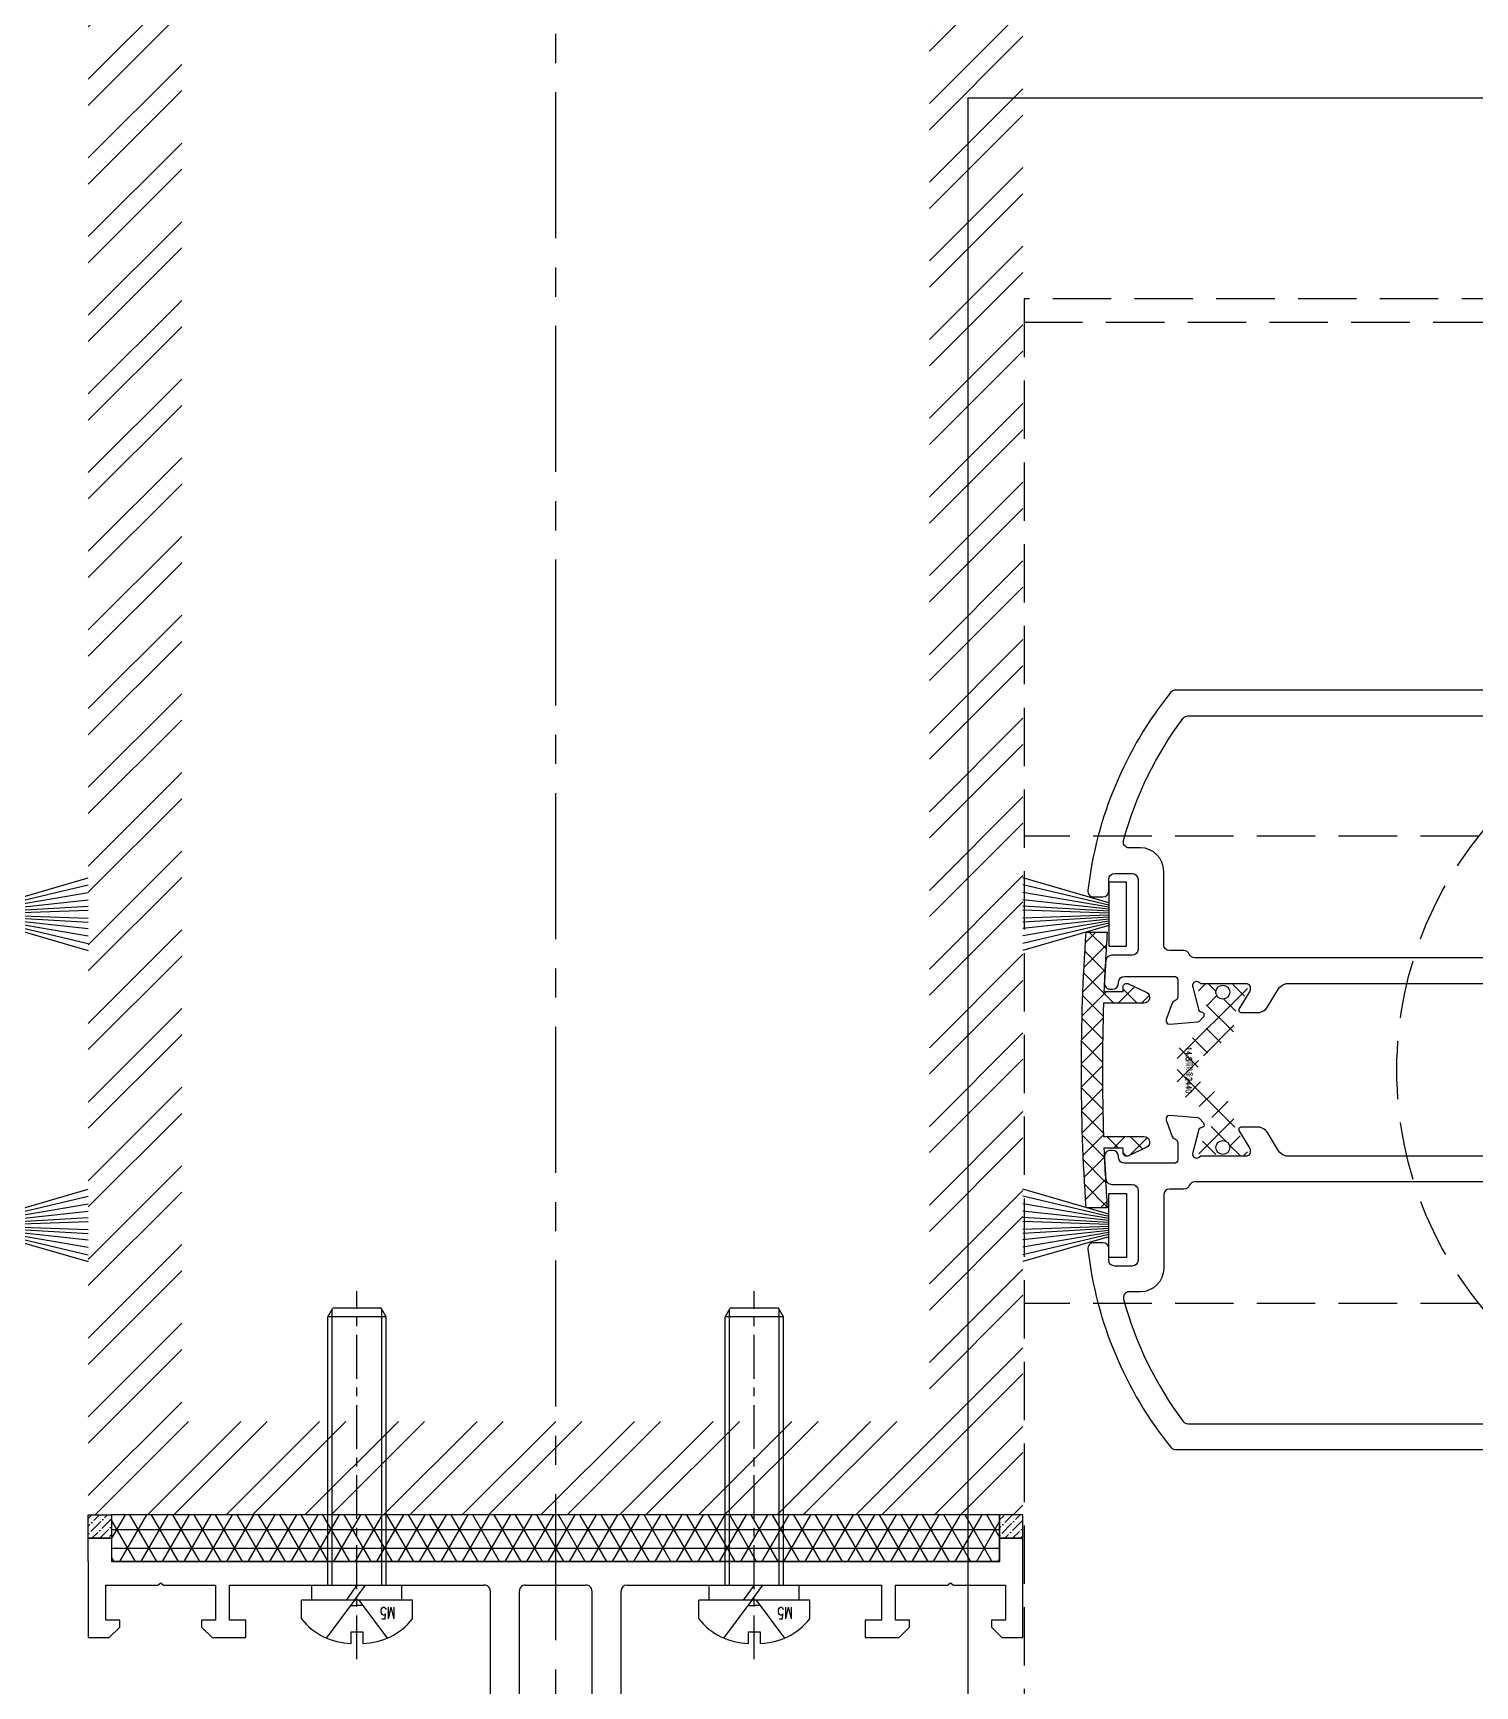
# Model space of a CAD drawing. Extents: x -160106 to 966792, y -663931 to 1550022.
# Drawn here: x -47708.5 to -47585.1, y -85949.5 to -85808 of the extents above; entities that cross this region are included whole.
import ezdxf
from ezdxf.enums import TextEntityAlignment as Align
from ezdxf.xclip import XClip

# ---------------------------------------------------------------- set-up
doc = ezdxf.new("R2010")
doc.units = 0
for name, pattern in [('CENTER', [2, 1.25, -0.25, 0.25, -0.25]), ('ZN-CENTER', [2, 1.25, -0.25, 0.25, -0.25]), ('ZN-DASH', [0.35, 0.25, -0.1])]:
    doc.linetypes.add(name, pattern=pattern)
for name, color, linetype in [('!ZN1-填充-8', 8, 'Continuous'), ('!ZN4-辅助材料-1', 1, 'Continuous'), ('!ZN4-配件-11', 11, 'Continuous'), ('!ZN5-铝材断面-6', 6, 'Continuous'), ('A_Hatch', 8, 'Continuous'), ('ZX', 240, 'CENTER'), ('型材截面颜色', 253, 'Continuous')]:
    doc.layers.add(name, color=color, linetype=linetype)
doc.styles.add('DHTEXT-1', font='ROMANS.shx', dxfattribs={"width": 0.7, "bigfont": 'CHINESE.shx'})
doc.styles.add('ZY-STYLE', font='ROMANS.shx', dxfattribs={"width": 0.7, "bigfont": 'CHINESE.shx'})
pattern_1 = [(45, (-63849.03506548516, 7998.276084108948), (0.2525697034050701, 0.9260889124852565), [1.190625, -0.238125, 0, -0.238125])]

# ---------------------------------------------------------------- blocks, each defined once
blk = doc.blocks.new('毛条003')
at = {"layer": '!ZN4-辅助材料-1'}
for points in [[(-1.499999999996362, 0.9615385257930029), (-8.849726778949844, 3.098447770531493)], [(-1.499999999996362, 0.7730275950016221), (-8.849726778949844, 2.504901418506051)], [(-1.499999999996362, 0.5943608390552981), (-8.849726778949844, 1.859436655464378)], [(-1.499999999996362, 0.4221371782223287), (-8.849726778949844, 1.219039048828563)], [(-1.499999999996362, 0.252384784482274), (-8.849726778949844, 0.6861668267119967)], [(-1.499999999996362, 0.08188104795044637), (-8.849726778949844, 0.333206621617137)], [(-1.499999999996362, -0.08188104795772233), (-8.849726778949844, -0.333206621609861)], [(-1.499999999996362, -0.2523847844895499), (-8.849726778949844, -0.6861668267156347)], [(-1.499999999996362, -0.4221371782259666), (-8.849726778949844, -1.219039048832201)], [(-1.499999999996362, -0.5943608390589361), (-8.849726778949844, -1.85943665547893)], [(-1.499999999996362, -0.773027595012536), (-8.849726778949844, -2.504901418509689)], [(-1.499999999996362, -0.9615385257966409), (-8.849726778949844, -3.098447770542407)]]:
    blk.add_lwpolyline(points, dxfattribs=at)
blk.add_lwpolyline([(0, -2.75), (-1.499999999996362, -2.75), (-1.499999999996362, 2.749999999996362), (0, 2.749999999996362)], close=True, dxfattribs=at)
blk = doc.blocks.new('20250822084406')
at = {"layer": 'A_Hatch'}
h = blk.add_hatch(dxfattribs=at)
h.set_pattern_fill('ANSI32', color=256)
h.set_pattern_definition([(45, (-40, -1.070438884198666e-07), (-3.367596045400933, 3.367596045400933), []), (45, (-37.75493500000448, -1.070438884198666e-07), (-3.367596045400933, 3.367596045400933), [])])
h.paths.add_polyline_path([(40.00036843476119, 200.0000000791042), (-39.99963156523881, 199.9999998650164), (-40, -1.070438884198666e-07), (40, 1.070438884198666e-07)])
h.paths.add_polyline_path([(-31.99998526259151, 7.999999914376531), (-31.9996463026182, 191.9999998864369), (32.00035369735269, 192.0000000576983), (32.00001473737939, 8.000000085638021)], flags=16)
blk = doc.blocks.new('20250822083029')
at = {"layer": '!ZN5-铝材断面-6', "elevation": -1.541347081809379e-10}
for points in [[(-40.00000589048432, -2.000017083046259), (-40.00081318202137, -1.724596950225532e-05), (-38.00081318207958, -7.921480573713779e-07), (-38.00000589048432, -2.000016228877939)], [(6.100007548302528, -4.000002978253178), (27.9000112987851, -4.00000799895497), (27.90000984813378, -7.000012237316696), (26.5000098245946, -7.000011553784134), (26.50000909234222, -8.500010762887541), (29.40000912065443, -8.500005839538062), (30.30000650511647, -7.600009326182771), (30.30000679568911, -7.000009326089639), (29.10000700056844, -7.000008745264495), (29.10000845261675, -4.00001180570689), (33.55000825652678, -4.00001395973959), (33.80000833621307, -3.800009500235319), (34.05000825117168, -4.000014201883459), (38.50000805508171, -4.00001635577064), (38.5000066030334, -7.000013295357348), (37.30000657519849, -7.0000127145031), (37.30000648829446, -7.600012714596232), (38.20000605274981, -8.500013150158338), (40.00000588998955, -8.500014021497918), (40.00000589039701, -2.000017083046259), (40.00081318193406, -1.724596950225532e-05), (38.00081318199227, -7.921480573713779e-07), (38.00000589039701, -2.000016228877939), (-38.00000622977677, -1.999175595876295)], [(-40.00009459639841, -1.999982916895533), (-40.00009845114255, -8.4999798462959), (-38.19999464163266, -8.499980732536642), (-37.29999419853266, -7.599981175793801), (-37.29999369940197, -6.999981175817084), (-38.49999372729508, -6.999980584805598), (-38.49999225010106, -3.999983645393513), (-34.04999244619103, -3.999985836446285), (-33.7999923358293, -3.799981378891971), (-33.54999245154613, -3.999986082635587), (-29.09999264757789, -3.999988273717463), (-29.09999412483012, -6.999985213275068), (-30.29999391989259, -6.999984622409102), (-30.29999421529646, -7.599984622385819), (-29.39999137031555, -8.499988353840308), (-26.49999768116686, -8.499989769654348), (-26.49999694885628, -6.999990560580045), (-27.89999697239546, -6.999989877047483), (-27.89999549380445, -3.999988820462022), (-6.09999245153449, -3.999997022008756)], [(-2.599992260322324, -3.999998730665538), (2.600007739572902, -4.000001269363565)], [(-5.59999269565742, -4.499997287406586), (-5.600011120826821, -43.39998293857207), (-3.498076165778912, -43.39998396471492), (-2.521124728707946, -41.44608347539906)], [(-3.100006043372559, -32.99998415916343), (-3.099992504503462, -4.499998486513505)], [(2.521104394938448, -41.44608593708836), (3.498053924078704, -43.39998738036957), (5.599988879184821, -43.39998840657063), (5.600007304179599, -4.50000271294266)], [(3.100007495449972, -4.500001513457391), (3.099993956580875, -32.99998718610732)], [(2.599993712516152, -33.49998694201349), (-2.600006287437282, -33.49998440325726)], [(-2.878895299436408, -40.81998426708742), (-2.274173349302146, -39.6105418431689)], [(-2.095287857155199, -39.49998464959208), (2.095269423632999, -39.49998669541674)], [(2.27415480792115, -39.61054406373296), (2.878875576963765, -40.81998707808089)], [(-2.610567316805827, -41.17775527443155), (-2.789452711280319, -41.08831246793852)], [(2.789432726873201, -41.08831519182422), (2.610547245087218, -41.17775782346143)]]:
    blk.add_lwpolyline(points, dxfattribs=at)
at = {"layer": '!ZN5-铝材断面-6'}
for centre, major_axis, ratio, start_param, end_param in [((-6.09999269565742, -4.499997022008756), (0.3535535632172936, 0.3535532179965741), 0.9999999999224892, 5.497787143757934, 7.06858347061579), ((-2.599992504503462, -4.499998730636435), (-0.3535532179856601, 0.3535535632063797), 0.999999999984228, -0.7853981634053344, 0.7853981634198863), ((2.600007495449972, -4.500001269363565), (0.3535535632063797, 0.3535532179856601), 0.9999999999842278, 5.497787143745148, 7.068583470584921), ((6.100007304179599, -4.500002978253178), (-0.3535532179856602, 0.3535535632063798), 0.9999999999842283, -0.7853981634053343, 0.7853981209282939), ((-2.600006043372559, -32.99998440328636), (0.3535535632063798, 0.3535532179856602), 0.9999999999842276, 2.356194490184459, 3.926990816995128), ((2.599993956580875, -32.99998694201349), (-0.3535532179856601, 0.3535535632063797), 0.999999999984228, 2.356194490184459, 3.926990816995128), ((-2.095287954827654, -39.69998464966193), (-0.1414212872274709, 0.1414214253157588), 0.9999999999056917, -0.7853981634446026, 0.3217505544900128), ((2.095269325960544, -39.69998669548659), (-0.1414212872533421, 0.14142142534163), 0.9999999997745845, 4.390638426023133, 5.49778714366943), ((-2.700009904961917, -40.90942707355134), (-0.1414212871847739, 0.1414214252730618), 0.9999999998430094, 0.3217505542810439, 1.892546881437293), ((2.699990095177782, -40.90942970992182), (0.1414214252333484, 0.1414212871450605), 0.9999999999165573, 4.390638425524994, 5.961434753115841), ((-2.700010123007814, -41.35664066893514), (0.1414214251724477, 0.1414212870841599), 0.9999999997467148, 5.497787143655495, 6.604935862400612), ((-2.70001012335706, -41.35664066881873), (-0.1414212873196143, 0.1414214254079023), 0.9999999999427607, 3.463343207971068, 3.926990816688443), ((2.699989876608015, -41.35664330516011), (-0.1414212870662192, 0.141421425154507), 0.999999999791834, -0.3217505553213773, 0.7853981636470504), ((2.699989876957261, -41.35664330518921), (0.1414214254079023, 0.1414212873196143), 0.9999999999427592, 2.356194490491142, 2.819842099208517)]:
    blk.add_ellipse(centre, major_axis=major_axis, ratio=ratio, start_param=start_param, end_param=end_param, dxfattribs=at)
blk = doc.blocks.new('*U736')
at = {"linetype": 'ByBlock', "ltscale": 10}
for p, q in [((-2.896166059892557, 4.750000000002585), (-1.299900818439773, 4.750000000002585)), ((-1.299900818439773, -4.749999999999234), (-1.299900818443411, 4.749999999998947)), ((-1.300051135877993, 3.849962507611133), (-3.638200851696638e-12, 3.850037487394809)), ((-1.29985118978334, -3.850037487394649), (-1.300051135877993, 3.849962507611133)), ((-3.638200851696638e-12, 3.850037487394809), (-3.638200851696638e-12, -3.850037487394649)), ((-4.539143685620792, 2.611451079378496), (-1.299956023496728, 0.1871486050136656)), ((-3.638200851696638e-12, 2.500000000003133), (22.95009918154931, 2.500000000014222)), ((-3.638200851696638e-12, 2.125000000002473), (23.59961823439692, 2.125000000012403)), ((22.95009918156023, -2.499999999989416), (22.95009918155659, 2.500000000012403)), ((22.95009918156023, 2.500000000010584), (23.70009918155659, 2.066987298121273)), ((23.70009918156023, -2.066987298098286), (23.70009918155659, 2.066987298117635)), ((-4.999900818444138, 0.4999999999989466), (-3.9999008184405, 0.5000000000007656)), ((-3.9999008184405, 0.5000000000007656), (-3.9999008184405, -0.4999999999992344)), ((-1.754300798353206, 0.5271934794674697), (-1.754300798353206, 0.004597272531865926)), ((-3.638200851696638e-12, 7.993605777301127e-14), (-1.299971396723095, 0.933937280660837)), ((-3.638200851696638e-12, -0.6954698630906133), (-1.299954014474906, 0.2384599111320203)), ((-3.9999008184405, -0.4999999999992344), (-5.000135721691612, -0.5000000000028724)), ((-4.539143685620792, -2.611451079376964), (-1.299946304300494, -0.1871413308835973)), ((-1.754300798353206, -0.5271934794670182), (-1.754300798353206, -0.004597272530334706)), ((-3.638200851696638e-12, -2.124999999999416), (23.59961823440783, -2.124999999983959)), ((-3.638200851696638e-12, -2.499999999998685), (22.9500991815675, -2.499999999987597)), ((22.95009918156023, -2.499999999989416), (23.70009918155659, -2.066987298100105)), ((-1.29985118978334, -3.850037487394649), (-3.638200851696638e-12, -3.850037487394649)), ((-2.896166059896195, -4.749999999999234), (-1.299900818439773, -4.749999999999234))]:
    blk.add_line(p, q, dxfattribs=at)
at = {"color": 0, "linetype": 'ZN-CENTER', "ltscale": 3}
blk.add_line((-6.349900818441587, 1.474376176702208e-13), (25.15399782428747, 1.453097271392139e-12), dxfattribs=at)
at = {"linetype": 'ByBlock', "ltscale": 10}
for centre, radius, start, end in [((0.5614251294481902, 0.3928341804629252), 5.562358385754326, 128.4334535142408, 178.8960565530338), ((0.5614251294481902, -0.3928341804632129), 5.562358385754817, 181.1039434469661, 231.5665464857592)]:
    blk.add_arc(centre, radius, start, end, dxfattribs=at)
at = {"layer": 'Defpoints', "color": 0, "ltscale": 10, "style": 'DHTEXT-1', "width": 0.7}
blk.add_text('M5', height=1, rotation=90, dxfattribs=at).set_placement((-1.908511813079917, -2.635994881793494), align=Align.CENTER)
blk = doc.blocks.new('20250822090644')
at = {"layer": '!ZN1-填充-8', "ltscale": 50}
h = blk.add_hatch(dxfattribs=at)
h.set_pattern_fill('NET3', color=256, scale=0.5)
h.set_pattern_definition([(0, (-63849.03439556464, 7996.276085126039), (0, 1.5875), []), (59.99999999999999, (-63849.03439556464, 7996.276085126039), (-1.374815328507796, 0.7937500000000002), []), (120, (-63849.03439556464, 7996.276085126039), (-1.374815328507796, -0.7937499999999996), [])])
h.paths.add_polyline_path([(-38.00025388655195, -3.99656847139704), (38.00036091894435, -4.002623359789141), (38.0003719390952, -0.006054908459191211), (-38.00024286640109, -2.006709109991789e-08)])
at = {"layer": '型材截面颜色', "ltscale": 60}
h = blk.add_hatch(dxfattribs=at)
h.set_pattern_fill('ANSI36', color=256, scale=0.3)
h.set_pattern_definition(pattern_1)
h.paths.add_polyline_path([(-40.0010501552606, -1.070438884198666e-07), (-38.00091278426407, -1.070438884198666e-07), (-38.00098146979872, -2.00000901905878), (-40.00111884079524, -2.00000901905878)])
h = blk.add_hatch(dxfattribs=at)
h.set_pattern_fill('ANSI36', color=256, scale=0.3)
h.set_pattern_definition(pattern_1)
h.paths.add_polyline_path([(40.00057677098084, -7.601804099977016e-06), (38.00043939998432, -7.227048627100885e-06), (38.00050771079259, -2.00001613907807), (40.00064508178912, -2.000016513833543)])
at = {"layer": '!ZN4-辅助材料-1'}
for points in [[(-38.0004800093302, -3.996568494228995), (38.00000572347199, -4.002623330525239), (38.00024286640109, -0.003027418148121797), (-38.00024286640109, 0.003027418148121797)], [(-40.0010501525685, -1.070438884198666e-07), (-38.00091278157197, -1.070438884198666e-07), (-38.00090455741156, -2.000010428484529), (-40.00104192840809, -2.000010428484529)], [(40.00057676828874, -7.601804099977016e-06), (38.00043939729221, -7.227048627100885e-06), (38.00043079840543, -2.000017548489268), (40.00056816940196, -2.000017923244741)]]:
    blk.add_lwpolyline(points, close=True, dxfattribs=at)
blk = doc.blocks.new('塑料扣件')
at = {"layer": '!ZN1-填充-8', "ltscale": 500}
h = blk.add_hatch(dxfattribs=at)
h.set_pattern_fill('多孔材料', color=8, scale=0.5, angle=180)
h.set_pattern_definition([(225, (-28174.85259634495, 22083.86143925294), (1.000001016555733, -1.000001016555734), []), (315, (-28174.85259634495, 22083.86143925294), (1.000001016555734, 1.000001016555733), [])])
edge = h.paths.add_edge_path()
edge.add_arc((169.9999999999309, 3.637978807091713e-12), 168.1999999999311, 182.2828972263295, 184.0228657055829)
edge.add_line((2.214422550685413, -11.79999999999927), (0.4100238811261079, -11.79999999999927))
edge.add_arc((170.0000000000109, -2.182787284255028e-11), 170.0000000000099, 176.0197983626416, 183.9802016373424, ccw=False)
edge.add_line((0.4100238811297459, 11.80000000000291), (2.214422550685413, 11.80000000000291))
edge.add_arc((169.9999999999345, 1.164153218269348e-10), 168.1999999999265, 175.9771342944568, 177.7171027737089)
edge.add_line((1.933495306177065, 6.700000000004366), (3.568662857443996, 6.700000000004366))
edge.add_line((3.568662857443996, 6.700000000004366), (3.568662857443996, 7.100000000002183))
edge.add_arc((3.868662857443269, 7.100000000002183), 0.2999999999992724, 56.30993247402017, 180, ccw=False)
edge.add_line((4.035072916311037, 7.349615088303835), (5.551616938537336, 6.654532411452237))
edge.add_arc((5.3432895832957, 6.200000000008004), 0.4999999999952849, -90.00000000041689, 65.3764352142154, ccw=False)
edge.add_line((5.343289583292062, 5.700000000004366), (1.896609195409837, 5.700000000004366))
edge.add_arc((169.9999999999272, 5.820766091346741e-11), 168.1999999999277, 178.0579757149155, 181.9420242851217)
edge.add_line((1.896609195413475, -5.69999999999709), (5.343289583292062, -5.69999999999709))
edge.add_arc((5.3432895832957, -6.200000000000728), 0.500000000003638, -65.3764352142154, 90.00000000041689, ccw=False)
edge.add_line((5.551616938537336, -6.654532411444961), (4.035072916311037, -7.349615088300197))
edge.add_arc((3.868662857443269, -7.099999999998545), 0.3000000000003599, 180, 303.6900675259798, ccw=False)
edge.add_line((3.568662857443996, -7.099999999998545), (3.568662857443996, -6.69999999999709))
edge.add_line((3.568662857443996, -6.69999999999709), (1.933495306173427, -6.69999999999709))
at = {"layer": '!ZN1-填充-8', "color": 8, "ltscale": 500}
blk.add_lwpolyline([(1.933495306173427, -6.69999999999709, 0.007592190580652517), (2.214422550685413, -11.79999999999927), (0.4100238811261079, -11.79999999999927, -0.03474778653616691), (0.4100238811297459, 11.80000000000291), (2.214422550685413, 11.80000000000291, 0.007592190580647077), (1.933495306177065, 6.700000000004366), (3.568662857443996, 6.700000000004366), (3.568662857443996, 7.100000000002183, -0.5990215383385251), (4.035072916311037, 7.349615088303835), (5.551616938537336, 6.654532411452237, -0.8052889366705122), (5.343289583292062, 5.700000000004366), (1.896609195409837, 5.700000000004366, 0.01694898165125919), (1.896609195413475, -5.69999999999709), (5.343289583292062, -5.69999999999709, -0.8052889366705122), (5.551616938537336, -6.654532411444961), (4.035072916311037, -7.349615088300197, -0.5990215383408102), (3.568662857443996, -7.099999999998545), (3.568662857443996, -6.69999999999709)], format="xyb", close=True, dxfattribs=at)
blk = doc.blocks.new('14.8隔热条2440')
at = {"layer": '!ZN1-填充-8', "ltscale": 500}
h = blk.add_hatch(dxfattribs=at)
h.set_pattern_fill('多孔材料', color=8, scale=0.5, angle=180)
h.set_pattern_definition([(225, (-28183.06224077237, 22083.85902918087), (1.000001016555733, -1.000001016555734), []), (315, (-28183.06224077237, 22083.85902918087), (1.000001016555734, 1.000001016555733), [])])
edge = h.paths.add_edge_path()
edge.add_arc((1, -1.313820711729932), 0.9999999999998325, 180.0000000000032, 234.999999999997)
edge.add_line((0.4264235636510421, -2.132972756018717), (2.736788218175207, -3.750707503131707))
edge.add_arc((2.450000000000728, -4.160283525277919), 0.5000000000001055, 2.927436071331613e-11, 55.00000000001188, ccw=False)
edge.add_line((2.950000000000728, -4.160283525274281), (2.950000000000728, -4.533782217349653))
edge.add_arc((2.150000000001455, -4.533782217353291), 0.79999999999919, -29.999999999965723, 3.2514435588382185e-11, ccw=False)
edge.add_line((2.842820323028718, -4.933782217351109), (1.826794919245003, -6.693589838487242))
edge.add_arc((2, -6.793589838485786), 0.2000000000000929, 149.999999999855, 179.9999999998616)
edge.add_line((1.80000000000291, -6.793589838485786), (1.80000000000291, -7))
edge.add_arc((2.200000000000728, -7), 0.3999999999997499, 179.9999999999633, 270.0000000000081)
edge.add_line((2.200000000000728, -7.400000000001455), (2.80000000000291, -7.400000000001455))
edge.add_line((2.80000000000291, -7.400000000001455), (2.80000000000291, -7.299999999999272))
edge.add_line((2.80000000000291, -7.299999999999272), (3.17500000000291, -7.299999999999272))
edge.add_arc((3.17500000000291, -7.100000000002183), 0.2000000000000171, 269.9999999999674, 360)
edge.add_line((3.375, -7.100000000002183), (3.375, -6.988193731460342))
edge.add_arc((3.17500000000291, -6.988193731460342), 0.1999999999994066, 359.999999999772, 385.0078332344584)
edge.add_arc((3.900000000001455, -6.650000000001455), 0.6000000000001552, -25.00783323469892, 205.00783323474, ccw=False)
edge.add_arc((4.625000000003638, -6.98819373146398), 0.2000000000006604, 154.9921667651166, 179.9999999997965)
edge.add_line((4.42500000000291, -6.988193731460342), (4.42500000000291, -7.100000000002183))
edge.add_arc((4.625, -7.100000000002183), 0.1999999999999318, 179.9999999999756, 269.9999999999837)
edge.add_line((4.625, -7.299999999999272), (5, -7.299999999999272))
edge.add_line((5, -7.299999999999272), (5, -7.400000000001455))
edge.add_line((5, -7.400000000001455), (5.600000000002183, -7.400000000001455))
edge.add_arc((5.600000000002183, -7), 0.3999999999998067, 269.9999999999756, 360.0000000000285)
edge.add_line((6, -7), (6, -6.793589838485786))
edge.add_arc((5.80000000000291, -6.793589838485786), 0.1999999999999934, 3.255933827414202e-11, 30.00000000003709)
edge.add_line((5.973205080757907, -6.693589838487242), (4.957179676974192, -4.933782217351109))
edge.add_arc((5.650000000001455, -4.533782217349653), 0.799999999999423, 180.0000000000387, 210.0000000000395, ccw=False)
edge.add_line((4.850000000002183, -4.533782217349653), (4.850000000002183, -3.553567113380268))
edge.add_arc((3.850000000002183, -3.553567113380268), 0.9999999999999647, 9.76748342677446e-12, 54.9999999999981)
edge.add_line((4.423576436351141, -2.734415069091483), (2.013211781824793, -1.046659568157338))
edge.add_arc((2.299999999999272, -0.6370835460111266), 0.4999999999995259, 180.0000000000163, 235.0000000000096, ccw=False)
edge.add_line((1.799999999999272, -0.6370835460111266), (1.799999999999272, 0.6370835460111266))
edge.add_arc((2.299999999999272, 0.6370835460111266), 0.499999999999611, 124.9999999999686, 179.9999999999642, ccw=False)
edge.add_line((2.013211781824793, 1.046659568157338), (4.423576436351141, 2.734415069091483))
edge.add_arc((3.850000000002183, 3.553567113380268), 0.9999999999998428, 304.9999999999877, 359.9999999999886)
edge.add_line((4.850000000002183, 3.553567113380268), (4.850000000002183, 4.533782217349653))
edge.add_arc((5.650000000001455, 4.533782217349653), 0.7999999999999973, 150.0000000000351, 180.0000000000305, ccw=False)
edge.add_line((4.957179676974192, 4.933782217351109), (5.973205080757907, 6.693589838487242))
edge.add_arc((5.80000000000291, 6.793589838485786), 0.2000000000000076, 329.9999999999517, 359.9999999999674)
edge.add_line((6, 6.793589838485786), (6, 7))
edge.add_arc((5.600000000002183, 7), 0.3999999999997073, 8.142219984546603e-12, 90.00000000004071)
edge.add_line((5.600000000002183, 7.399999999997817), (5, 7.399999999997817))
edge.add_line((5, 7.399999999997817), (5, 7.299999999999272))
edge.add_line((5, 7.299999999999272), (4.625000000003638, 7.299999999999272))
edge.add_arc((4.625, 7.099999999998545), 0.200000000000145, 89.99999999994303, 179.9999999999511)
edge.add_line((4.424999999999272, 7.099999999998545), (4.42500000000291, 6.988193731460342))
edge.add_arc((4.625000000003638, 6.988193731460342), 0.2000000000003917, 179.9999999999592, 205.0078332346483)
edge.add_arc((3.900000000001455, 6.649999999997817), 0.6000000000002182, -205.00783323469057, 25.007833234691816, ccw=False)
edge.add_arc((3.17500000000291, 6.988193731460342), 0.199999999999654, 334.9921667651682, 359.9999999998615)
edge.add_line((3.375, 6.988193731460342), (3.375, 7.099999999998545))
edge.add_arc((3.17500000000291, 7.099999999998545), 0.1999999999997471, 4.071109992273302e-11, 90.00000000006513)
edge.add_line((3.174999999999272, 7.299999999999272), (2.799999999999272, 7.299999999999272))
edge.add_line((2.799999999999272, 7.299999999999272), (2.799999999999272, 7.399999999997817))
edge.add_line((2.799999999999272, 7.399999999997817), (2.200000000000728, 7.400000000001455))
edge.add_arc((2.200000000000728, 7), 0.4000000000003467, 90.00000000002852, 180)
edge.add_line((1.799999999999272, 7), (1.80000000000291, 6.793589838485786))
edge.add_arc((2, 6.793589838485786), 0.1999999999999005, 179.9999999999348, 209.9999999999473)
edge.add_line((1.826794919245003, 6.693589838487242), (2.842820323028718, 4.933782217351109))
edge.add_arc((2.150000000001455, 4.533782217349653), 0.8000000000003751, 6.497202775790356e-11, 30.000000000059913, ccw=False)
edge.add_line((2.950000000000728, 4.533782217349653), (2.950000000000728, 4.160283525274281))
edge.add_arc((2.450000000000728, 4.160283525274281), 0.499999999999925, -54.999999999988006, 3.183231456205249e-12, ccw=False)
edge.add_line((2.736788218175207, 3.750707503131707), (0.4264235636510421, 2.132972756018717))
edge.add_arc((1, 1.313820711729932), 0.9999999999998322, 125.0000000000016, 179.9999999999968)
edge.add_line((0, 1.313820711729932), (0, -1.313820711729932))
at = {"layer": '!ZN4-辅助材料-1'}
for centre in [(3.900000000001455, 6.649999999997817), (3.900000000001455, -6.650000000001455)]:
    blk.add_circle(centre, 0.6, dxfattribs=at)
at = {"layer": 'Defpoints', "color": 2, "ltscale": 10, "style": 'ZY-STYLE', "width": 0.7}
blk.add_text('14.8隔热条2440', height=0.5, rotation=270, dxfattribs=at).set_placement((0.734587179205846, 1.976533626435412))
blk = doc.blocks.new('DTM001')
at = {"layer": '!ZN5-铝材断面-6'}
for points in [[(15.22452331677778, 7.899999999994179), (15.22452331677778, 16.50001016483293, -0.4142227651997859), (15.52453274285654, 16.80001016467577), (17.62451389065245, 16.79994418259594, 0.4142227651997859), (17.92452331673121, 17.09994418243878), (17.92452331673121, 19.49998114796472, 0.4142043596133936), (17.62453274283325, 19.79998114780756), (17.02453274285654, 19.79999999998836, 0.4142227651962341), (16.72452331677778, 19.50000000014552), (16.72452331677778, 18.2999818904209, -0.4142227652104414), (16.42451389064081, 17.99998189054895), (15.52451389067573, 18.00001016887836, -0.4142043595956348), (15.22452331677778, 18.3000101687212), (15.22452331677778, 30.20000000001164, -0.5594510476489495), (15.66025142982835, 30.46754042556859), (17.48879520368064, 29.53988698567264, 0.5594510476431668), (17.92452331673121, 29.80742741125869), (17.92452331673121, 32, 0.4142135623726091), (17.42452331673121, 32.5), (-29.73044803546509, 32.5, 0.2271621098700014), (-30.12007850396913, 32.31334980134852, 0.1412512610830626), (-37.22116199234733, 15.36028948036255, 0.4486177016475574), (-36.72452331677778, 14.80241007203585), (-35.92574990430148, 14.80241007203585, 0.414213562373095), (-35.42574990430148, 15.30241007203585), (-35.42574990430148, 16.30241007203585, -0.414213562373095), (-34.92574990430148, 16.80241007203585), (-33.42574990430148, 16.80241007203585, -0.414213562373095), (-32.92574990430148, 16.30241007203585), (-32.92574990430148, 10.30241007203585, -0.414213562373095), (-33.42574990430148, 9.802410072035855), (-35.19376994058257, 9.802410072035855, 0.3963318360818258), (-35.69282665295759, 9.333108570805052, 0.002840257290874332), (-35.79918787279166, 7.427436928992392, 0.4289573067031469), (-35.29981460917043, 6.902410072012572), (-35.09956329932902, 6.902410072012572, 0.3996045716297105), (-34.60019153601024, 7.377353296498768, -0.0002259558527667373), (-34.59256848768564, 7.527918181120185, -0.3993425579399436), (-34.09321957518114, 8.002410072018392), (-29.82572117989184, 8.002410072018392, -0.4142227651784749), (-29.52572118007811, 7.702400645968737), (-29.52576838206733, 6.200119474175153), (-29.59444647916825, 6.009104871045565), (-29.76902697904734, 5.905543737666449), (-29.90692220412893, 5.839249153330456), (-29.9941901381244, 5.713573490385897), (-30.50773576839129, 4.302756370481802), (-30.51060696801869, 4.105786996369716), (-30.39069178554928, 3.949500313901808), (-30.19969389092876, 3.901282243954483), (-27.83415113174124, 4.108165526442463), (-27.69855975994142, 4.144492553896271), (-27.28439858549973, 4.558627686172258), (-27.23262871085899, 4.751811231952161), (-27.3740456320229, 4.89323703138507), (-27.54310409625759, 4.938541798794176), (-27.63276002096245, 4.990308427222772), (-27.68452101532603, 5.079967604891863), (-28.21551900351187, 7.061928169045132), (-28.22317353851395, 7.100416429108009), (-28.22573885152815, 7.139574369735783), (-28.22573380864924, 7.3000786214252), (-28.1338862607372, 7.516107518895296), (-27.914592848334, 7.599862255592598), (-27.70212073315633, 7.500062172679463), (-27.56512267730432, 7.399999999994179), (-23.62588980101282, 7.399999999994179), (-23.41360140318284, 7.312059451855021), (-23.3257401039009, 7.099924659152748), (-23.32574704551371, 6.87899885213119), (-23.33693889103597, 6.797830382653046), (-23.36967446963536, 6.722717404278228), (-24.29651799454587, 5.204143706563627), (-24.30021603399655, 5.002071955765132), (-24.12580922507914, 4.899949808197562), (-22.70035684452159, 4.899905020021833), (-22.49721174995648, 4.920749853801681), (-22.30253698973684, 4.982427843700862), (-22.12445097620366, 5.082366867078235), (-21.97038032958517, 5.216399223805638), (-21.8467501719133, 5.378935437067412), (-20.90569660015171, 6.920791395183187), (-20.78206644247985, 7.083327608037507), (-20.62799579609418, 7.217359964532079), (-20.44990978267742, 7.317298988142284), (-20.25523502222495, 7.378976978070568), (-20.05035338026937, 7.399999999994179), (3.738780219224282, 7.399999999994179), (3.9540420313715, 7.377898188715335), (4.148712912399787, 7.316207961761393), (4.326792642183136, 7.216257744468749), (4.480854862194974, 7.082215703878319), (4.604474801511969, 6.919671720301267), (5.545431479986291, 5.377756644767942), (5.6690514239599, 5.215212662034901), (5.823113647231366, 5.081170623889193), (6.00119338039076, 4.98122040941962), (6.195864264213014, 4.919530186220072), (6.399008049222175, 4.898672586627072), (7.824460444215219, 4.898627783521079), (7.998873671342153, 5.000738990434911), (7.995188314060215, 5.202810983697418), (7.068440233997535, 6.721442906156881), (7.035709368006792, 6.796557941444917), (7.02452261588769, 6.877727114624577), (7.024529572285246, 7.098652921820758), (7.11240419925889, 7.310782200511312), (7.327814149204642, 7.399999999994179), (11.26603718230035, 7.399999999994179), (11.40093533723848, 7.49851541974931), (11.61341372417519, 7.598302150901873), (11.83270187285962, 7.514533633890096), (11.9245358449989, 7.298498965072213), (11.92453080188716, 7.137994713237276), (11.92196302762022, 7.098836941615446), (11.9143061064533, 7.060349331935868), (11.38318352476927, 5.078421962971333), (11.33141690382035, 4.988766040245537), (11.24175773357274, 4.937005043932004), (11.0726964227506, 4.89171090038144), (10.93127061455743, 4.750293988006888), (10.983028349292, 4.557107189495582), (11.34677000046941, 4.193342694750754), (11.46175457787467, 4.112824237236055), (13.89828232600121, 3.899578549346188), (14.08928325498709, 3.947784613148542), (14.20920826407382, 4.104063759790733), (14.20634944672929, 4.301033317518886), (13.69289245939581, 5.711882705771131), (13.60563242476201, 5.837563860259252), (13.46774136443855, 5.903867117216578), (13.29316737508634, 6.007439213746693), (13.22450127889169, 6.198458124825265), (13.22452955733752, 7.098458115651738), (13.31240418419475, 7.310587394429604), (13.52828447910724, 7.399999999994179), (14.72452331677778, 7.399999999994179, 0.414213562373095)], [(12.72452331677778, 30.29999999998836, -0.414213562373095), (13.02452331676614, 30), (13.02452331676614, 10.10000000000582, -0.414213562373095), (12.52452331676614, 9.60000000000582), (-28.07969538529869, 9.60000000000582, -0.2989322233174836), (-28.5384769916418, 9.90120503603248, 0.2989322233140105), (-28.9972585979267, 10.20241007203003), (-30.22574990428984, 10.20241007203003, -0.414213562373095), (-30.72574990428984, 10.70241007203003), (-30.72574990428984, 17.00241007201839, 0.414213562373095), (-32.72574990428984, 19.00241007201839), (-33.68023893196369, 19.00241007201839, -0.4941404653160669), (-34.16278522356879, 19.6333645543782, -0.09483168647078893), (-29.05388332140865, 30.09987771348096, -0.23614865827203), (-28.65379163494799, 30.29999999998836)], [(-35.92574990430148, -14.80241007203585), (-36.72452331677778, -14.80241007203585, 0.4486177016466411), (-37.22116199234733, -15.36028948036255, 0.1412512610830585), (-30.12007850396913, -32.31334980134852, 0.227162109870179), (-29.73044803546509, -32.5), (36.72452331677778, -32.5, 0.414213562373095), (37.22452331677778, -32), (37.22452331677778, -17.29999999998836, 0.4142135623695433), (36.92452331673121, -17), (35.52452331676614, -17, 0.4142135623695433), (35.22452331677778, -17.29999999998836), (35.22452331677778, -18.00012244153186), (35.47452325199265, -18.00013029659749), (35.22450125787873, -18.70012244413374), (35.47450125782052, -18.70013029922848), (35.22447926364839, -19.40012244679383), (35.72447925142478, -19.4001381569542, -0.6681786379321766), (36.07800582289929, -20.25370265590027), (34.61947812727885, -21.71213869951316, -0.1989042015138631), (34.40735275828047, -21.79999999998836), (32.27446147421142, -21.79999999998836, -0.4142135623695432), (31.97446147422306, -21.5), (31.97446147422306, -19.40002033073688), (32.22446147404844, -19.40002818583162), (31.9744834684534, -18.70002032810589), (32.22448346833698, -18.70002818317153), (31.97450546262553, -18.00002032547491), (32.22450546256732, -18.00002818054054), (32.22452745732153, -17.30000942607876, 0.4142227651891304), (31.92452745750779, -17), (15.52452331676614, -17, -0.4142135623801986), (15.22452331677778, -16.70000000001164), (15.22452331677778, -7.899999999994179, 0.414213562373095), (14.72452331677778, -7.399999999994179), (13.52828447910724, -7.399999999994179), (13.31240418419475, -7.310587394429604), (13.22452955733752, -7.098458115651738), (13.22450127889169, -6.198458124825265), (13.29316737508634, -6.007439213746693), (13.46774136443855, -5.903867117216578), (13.60563242476201, -5.837563860259252), (13.69289245939581, -5.711882705771131), (14.20634944672929, -4.301033317518886), (14.20920826407382, -4.104063759790733), (14.08928325498709, -3.947784613148542), (13.89828232600121, -3.899578549346188), (11.46175457787467, -4.112824237236055), (11.34677000046941, -4.193342694750754), (10.983028349292, -4.557107189495582), (10.93127061455743, -4.750293988006888), (11.0726964227506, -4.89171090038144), (11.24175773357274, -4.937005043932004), (11.33141690382035, -4.988766040245537), (11.38318352476927, -5.078421962971333), (11.9143061064533, -7.060349331935868), (11.92196302762022, -7.098836941615446), (11.92453080188716, -7.137994713237276), (11.9245358449989, -7.298498965072213), (11.83270187285962, -7.514533633890096), (11.61341372417519, -7.598302150901873), (11.40093533723848, -7.49851541974931), (11.26603718230035, -7.399999999994179), (7.327814149204642, -7.399999999994179), (7.11240419925889, -7.310782200511312), (7.024529572285246, -7.098652921820758), (7.02452261588769, -6.877727114624577), (7.035709368006792, -6.796557941444917), (7.068440233997535, -6.721442906156881), (7.995188314060215, -5.202810983697418), (7.998873671342153, -5.000738990434911), (7.824460444215219, -4.898627783521079), (6.399008049222175, -4.898672586627072), (6.195864264213014, -4.919530186220072), (6.00119338039076, -4.98122040941962), (5.823113647231366, -5.081170623889193), (5.6690514239599, -5.215212662034901), (5.545431479986291, -5.377756644767942), (4.604474801511969, -6.919671720301267), (4.480854862194974, -7.082215703878319), (4.326792642183136, -7.216257744468749), (4.148712912399787, -7.316207961761393), (3.9540420313715, -7.377898188715335), (3.738780219224282, -7.399999999994179), (-20.05035338026937, -7.399999999994179), (-20.25523502222495, -7.378976978070568), (-20.44990978267742, -7.317298988142284), (-20.62799579609418, -7.217359964532079), (-20.78206644247985, -7.083327608037507), (-20.90569660015171, -6.920791395183187), (-21.8467501719133, -5.378935437067412), (-21.97038032958517, -5.216399223805638), (-22.12445097620366, -5.082366867078235), (-22.30253698973684, -4.982427843700862), (-22.49721174995648, -4.920749853801681), (-22.70035684452159, -4.899905020021833), (-24.12580922507914, -4.899949808197562), (-24.30021603399655, -5.002071955765132), (-24.29651799454587, -5.204143706563627), (-23.36967446963536, -6.722717404278228), (-23.33693889103597, -6.797830382653046), (-23.32574704551371, -6.87899885213119), (-23.3257401039009, -7.099924659152748), (-23.41360140318284, -7.312059451855021), (-23.62588980101282, -7.399999999994179), (-27.56512267730432, -7.399999999994179), (-27.70212073315633, -7.500062172679463), (-27.914592848334, -7.599862255592598), (-28.1338862607372, -7.516107518895296), (-28.22573380864924, -7.3000786214252), (-28.22573885152815, -7.139574369735783), (-28.22317353851395, -7.100416429108009), (-28.21551900351187, -7.061928169045132), (-27.68452101532603, -5.079967604891863), (-27.63276002096245, -4.990308427222772), (-27.54310409625759, -4.938541798794176), (-27.3740456320229, -4.89323703138507), (-27.23262871085899, -4.751811231952161), (-27.28439858549973, -4.558627686172258), (-27.69855975994142, -4.144492553896271), (-27.83415113174124, -4.108165526442463), (-30.19969389092876, -3.901282243954483), (-30.39069178554928, -3.949500313901808), (-30.51060696801869, -4.105786996369716), (-30.50773576839129, -4.302756370481802), (-29.9941901381244, -5.713573490385897), (-29.90692220412893, -5.839249153330456), (-29.76902697904734, -5.905543737666449), (-29.59444647916825, -6.009104871045565), (-29.52576838206733, -6.200119474175153), (-29.52572118007811, -7.702400645968737, -0.4142227651784749), (-29.82572117989184, -8.002410072018392), (-34.09321957518114, -8.002410072018392, -0.3993425579399436), (-34.59256848768564, -7.527918181120185, -0.0002259558527667373), (-34.60019153601024, -7.377353296498768, 0.3996045716297104), (-35.09956329932902, -6.902410072012572), (-35.29981460917043, -6.902410072012572, 0.4289573067031467), (-35.79918787279166, -7.427436928992392, 0.002840257290874332), (-35.69282665295759, -9.333108570805052, 0.3963318360818259), (-35.19376994058257, -9.802410072035855), (-33.42574990430148, -9.802410072035855, -0.414213562373095), (-32.92574990430148, -10.30241007203585), (-32.92574990430148, -16.30241007203585, -0.414213562373095), (-33.42574990430148, -16.80241007203585), (-34.92574990430148, -16.80241007203585, -0.414213562373095), (-35.42574990430148, -16.30241007203585), (-35.42574990430148, -15.30241007203585, 0.414213562373095)], [(12.72452331677778, -30.29999999998836, 0.414213562373095), (13.02452331676614, -30), (13.02452331676614, -10.10000000000582, 0.414213562373095), (12.52452331676614, -9.60000000000582), (-28.07969538529869, -9.60000000000582, 0.2989322233174836), (-28.5384769916418, -9.90120503603248, -0.2989322233140105), (-28.9972585979267, -10.20241007203003), (-30.22574990428984, -10.20241007203003, 0.414213562373095), (-30.72574990428984, -10.70241007203003), (-30.72574990428984, -17.00241007201839, -0.414213562373095), (-32.72574990428984, -19.00241007201839), (-33.68023893196369, -19.00241007201839, 0.4941404653160669), (-34.16278522356879, -19.6333645543782, 0.09483168647078893), (-29.05388332140865, -30.09987771348096, 0.23614865827203), (-28.65379163494799, -30.29999999998836)], [(29.47446147422306, -19.20000000001164), (15.52452331676614, -19.20000000001164, 0.414213562373095), (15.22452331677778, -19.5), (15.22452331677778, -30, 0.414213562373095), (15.52452331676614, -30.29999999998836), (34.72452331677778, -30.29999999998836, 0.414213562373095), (35.02452331676614, -30), (35.02452331676614, -24.29999999998836, 0.414213562373095), (34.72452331677778, -24), (30.07446147419978, -24, -0.414213562373095), (29.77446147421142, -23.70000000001164), (29.77446147421142, -19.5, 0.414213562373095)]]:
    blk.add_lwpolyline(points, format="xyb", close=True, dxfattribs=at)
at = {"ltscale": 20}
blk.add_blockref('14.8隔热条2440', (-29.56583225581562, 0), dxfattribs=at)
at = {"ltscale": 20, "xscale": -1}
blk.add_blockref('14.8隔热条2440', (13.25425909477053, 0), dxfattribs=at)
blk = doc.blocks.new('地弹簧示意03')
at = {"layer": '!ZN1-填充-8', "linetype": 'ZN-DASH', "ltscale": 20}
for p, q in [((38.91606583776957, 20), (0, 20)), ((38.91606583776957, -20), (0, -20))]:
    blk.add_line(p, q, dxfattribs=at)
blk.add_lwpolyline([(0, -66), (289.4960578122955, -66), (289.4960578122955, 66), (0, 66)], close=True, dxfattribs=at)
blk.add_lwpolyline([(0, 64), (289.4960578122955, 64)], dxfattribs=at)
blk.add_circle((63.89605783135994, 0), 32, dxfattribs=at)

msp = doc.modelspace()

# ---------------------------------------------------------------- linework, layer by layer
at = {"layer": 'ZX', "ltscale": 10}
msp.add_line((-47663.82719381341, -85713.07457994827), (-47663.8272023665, -85989.21312310216), dxfattribs=at)

# ---------------------------------------------------------------- block references
at = {"layer": '!ZN4-配件-11', "color": 1, "rotation": 90}
for p in [(-47680.82661704962, -85940.85232893928), (-47646.82663107736, -85940.85232893928)]:
    msp.add_blockref('*U736', p, dxfattribs=at)
at = {"layer": '!ZN5-铝材断面-6', "ltscale": 100}
for name, p in [('20250822084406', (-47663.82725953413, -85934.85233601804)), ('20250822090644', (-47663.82638807685, -85934.85233601804)), ('20250822083029', (-47663.82662505009, -85936.85233601804))]:
    msp.add_blockref(name, p, dxfattribs=at)
at = {"ltscale": 20}
ref = msp.add_blockref('地弹簧示意03', (-47623.72322606553, -85896.75395567698), dxfattribs=at)
XClip(ref).set_block_clipping_path([(-4.827468682589824, -83.21084451745992), (203.44612398280879, 83.15839168188904)])
for name, p in [('DTM001', (-47581.05169155089, -85896.75395567698)), ('塑料扣件', (-47618.82716823417, -85896.75636574905)), ('毛条003', (-47614.97744145519, -85910.07601669006))]:
    msp.add_blockref(name, p, dxfattribs=at)
at = {"ltscale": 20, "rotation": 180}
msp.add_blockref('毛条003', (-47712.67677149667, -85883.43189466393), dxfattribs=at)
at = {"ltscale": 20, "xscale": -1, "rotation": 180}
msp.add_blockref('毛条003', (-47614.97744145519, -85883.4318946639), dxfattribs=at)
at = {"ltscale": 20, "xscale": -1}
msp.add_blockref('毛条003', (-47712.67677149667, -85910.07601669006), dxfattribs=at)

doc.saveas('drawing.dxf')
